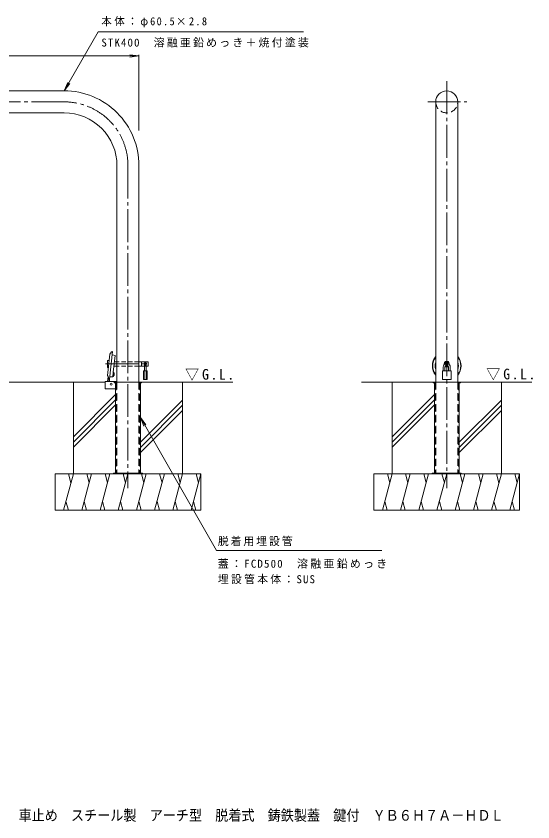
# Model space of a CAD drawing. Units: millimetres at full size, sheet at 1:10; details may follow other scales. Extents: x -1777 to 1847, y -1365 to 847.
# Drawn here: x -945 to 474, y -1365 to 847 of the extents above; entities that cross this region are included whole.
import ezdxf
from ezdxf.enums import TextEntityAlignment as Align

# ---------------------------------------------------------------- set-up
doc = ezdxf.new("R2010")
doc.units = ezdxf.units.MM
doc.header["$LTSCALE"] = 10
for name, pattern in [('CHAIN1', [8, 5, -1, 1, -1]), ('CHAIN2', [12, 9, -1, 1, -1]), ('DASHED1', [1.8, 1.2, -0.6]), ('DASHED2', [3, 2, -1])]:
    doc.linetypes.add(name, pattern=pattern)
for name, color, linetype, lineweight in [('C-0_通り芯', 4, 'Continuous', 9), ('C-1_躯体', 7, 'Continuous', 9), ('C-2_仕上', 3, 'Continuous', 9), ('C-3_寸法', 3, 'DASHED2', 9), ('C-4_文字', 7, 'Continuous', 9), ('C-5_建具', 7, 'Continuous', 9), ('C-6_間仕切', 2, 'Continuous', 9), ('C-9_記号', 7, 'Continuous', 9), ('C-A_インテリア', 2, 'Continuous', 9), ('C-B_衛生陶器', 2, 'Continuous', 9), ('C-E_見え係り', 6, 'Continuous', 5)]:
    doc.layers.add(name, color=color, linetype=linetype, lineweight=lineweight)
doc.layers.add('F-F_F-Fﾚｲﾔ', color=2, linetype='Continuous')
doc.styles.add('ＭＳ ゴシック', font='')
doc.styles.get('ＭＳ ゴシック').set_extended_font_data('MS Gothic')

msp = doc.modelspace()

# ---------------------------------------------------------------- linework, layer by layer
at = {"layer": 'C-0_通り芯', "color": 7, "linetype": 'CHAIN2'}
for p, q in [((237.29, 668.46), (237.29, -448.83)), ((-812.94, 611.94), (-1152.44, 611.94)), ((185.4, 611.94), (292.43, 611.94)), ((-637.94, 436.94), (-637.94, -448.83)), ((-699.32, -107.81), (-580.72, -107.81))]:
    msp.add_line(p, q, dxfattribs=at)
at = {"layer": 'C-0_通り芯'}
for p, q in [((-693.85, -139.5), (-687.64, -80.4)), ((-683.03, -74.05), (-687.64, -80.4)), ((-680.49, -82.93), (-673.5, -84.56)), ((230.29, -106.97), (230.29, -108.88)), ((244.29, -106.97), (244.29, -108.88)), ((-693.85, -139.5), (-692.67, -142.59)), ((-686.81, -143.08), (-679.63, -142.94)), ((-675.44, -157.81), (-675.44, -159.31)), ((-600.44, -157.81), (-675.44, -157.81)), ((-675.44, -159.31), (-671.94, -159.31)), ((-671.94, -159.31), (-671.94, -407.81)), ((-603.94, -159.31), (-603.94, -407.81)), ((-603.94, -159.31), (-600.44, -159.31)), ((-600.44, -157.81), (-600.44, -159.31)), ((-600.44, -157.81), (-600.44, -159.31)), ((199.79, -157.81), (199.79, -159.31)), ((199.79, -157.81), (199.79, -159.31)), ((274.79, -157.81), (199.79, -157.81)), ((199.79, -159.31), (203.29, -159.31)), ((203.29, -159.31), (203.29, -407.81)), ((271.29, -159.31), (271.29, -407.81)), ((274.79, -159.31), (271.29, -159.31)), ((274.79, -157.81), (274.79, -159.31))]:
    msp.add_line(p, q, dxfattribs=at)
at = {"layer": 'C-0_通り芯', "linetype": 'DASHED2'}
for p, q in [((-670.44, -159.31), (-670.44, -407.81)), ((-605.44, -159.31), (-605.44, -407.81)), ((204.79, -159.31), (204.79, -407.81)), ((269.79, -159.31), (269.79, -407.81))]:
    msp.add_line(p, q, dxfattribs=at)
at = {"layer": 'C-0_通り芯'}
for points in [[(-688.32, -149.02), (-680.36, -73.33), (-683.03, -74.05)], [(-673.5, -84.56), (-678.29, -130.15), (-678.29, -130.21)]]:
    msp.add_lwpolyline(points, dxfattribs=at)
at = {"layer": 'C-0_通り芯', "color": 7, "linetype": 'CHAIN2'}
msp.add_arc((-812.94, 436.94), 175, 0, 90.00024, dxfattribs=at)
at = {"layer": 'C-0_通り芯'}
for centre, radius, start, end in [((-680.26, -81.95), 1, 174, 256.87498), ((-680.59, -73.6), 0.2, 354, 105.20602), ((237.29, -106.97), 7, 359.99939, 180.00061), ((237.29, -108.88), 7, 179.99939, 187.6925), ((237.29, -108.88), 7, 352.30522, 0.00061), ((237.29, -108.88), 7, 229.58139, 310.41597), ((-688.51, -148.99), 0.2, 242.79398, 354), ((-686.79, -144.08), 1, 91.12502, 174)]:
    msp.add_arc(centre, radius, start, end, dxfattribs=at)
at = {"layer": 'C-0_通り芯', "linetype": 'DASHED2'}
for centre, start, end in [((-671.94, -159.31), 0, 90), ((-603.94, -159.31), 90, 180), ((203.29, -159.31), 0, 90), ((271.29, -159.31), 90, 180)]:
    msp.add_arc(centre, 1.5, start, end, dxfattribs=at)
at = {"layer": 'C-0_通り芯'}
for major_axis, start_param, end_param in [((-4.16, 39.58), 0.7667625, 2.1642506), ((-4.16, 39.58), 3.9038804, 5.3103083), ((-4.06, 38.59), 0.7980163, 2.132987), ((-3.35, 31.83), 1.154745, 1.7762584), ((-4.06, 38.59), 3.9348512, 5.2793375), ((-3.35, 31.83), 4.2848321, 4.9293566)]:
    msp.add_ellipse((237.35, -112.83), major_axis=major_axis, ratio=0.9945, start_param=start_param, end_param=end_param, dxfattribs=at)
at = {"layer": 'C-1_躯体', "color": 3}
for p, q in [((207.04, -52.83), (207.04, -157.81)), ((267.54, -68.33), (267.54, -157.81)), ((-700.69, -174.51), (-700.69, -157.01)), ((-699.19, -155.51), (-668.19, -155.51)), ((-699.19, -176.01), (-671.94, -176.01))]:
    msp.add_line(p, q, dxfattribs=at)
at = {"layer": 'C-1_躯体', "color": 4}
for p, q in [((-678.29, -130.21), (-679.63, -142.94)), ((-692.67, -142.59), (-690.75, -147.56)), ((-690.75, -147.56), (-688.61, -149.17))]:
    msp.add_line(p, q, dxfattribs=at)
at = {"layer": 'C-1_躯体'}
for p, q in [((-677.94, -407.81), (-597.94, -407.81)), ((-677.94, -407.81), (-677.94, -409.31)), ((-650.44, -407.81), (-650.44, -409.31)), ((-625.44, -407.81), (-625.44, -409.31)), ((-597.94, -407.81), (-597.94, -409.31)), ((197.29, -407.81), (197.29, -409.31)), ((277.29, -407.81), (197.29, -407.81)), ((224.79, -407.81), (224.79, -409.31)), ((249.79, -407.81), (249.79, -409.31)), ((277.29, -407.81), (277.29, -409.31))]:
    msp.add_line(p, q, dxfattribs=at)
at = {"layer": 'C-1_躯体', "color": 3}
for centre, start, end in [((-699.19, -157.01), 90, 180), ((-699.19, -174.51), 180, 270)]:
    msp.add_arc(centre, 1.5, start, end, dxfattribs=at)
at = {"layer": 'C-2_仕上'}
for p, q in [((-1152.44, 642.19), (-812.94, 642.19)), ((207.04, 611.94), (207.04, -87.2)), ((267.54, 611.94), (267.54, -87.13)), ((-1152.44, 581.69), (-812.94, 581.69)), ((-668.19, 436.94), (-668.19, -157.81)), ((-607.69, 436.94), (-607.69, -157.81))]:
    msp.add_line(p, q, dxfattribs=at)
for centre, radius, end in [((-812.94, 436.94), 205.25, 90.00023), ((237.29, 611.94), 30.25, 180), ((-812.94, 436.94), 144.75, 90.0002)]:
    msp.add_arc(centre, radius, 0, end, dxfattribs=at)
at = {"layer": 'C-2_仕上', "linetype": 'DASHED2'}
msp.add_arc((237.29, 611.94), 30.25, 180.00047, 0.00047, dxfattribs=at)
at = {"layer": 'C-3_寸法'}
for p, q in [((-668.19, -157.81), (-668.19, -407.81)), ((-607.69, -157.81), (-607.69, -407.81)), ((207.04, -157.81), (207.04, -407.81)), ((267.54, -157.81), (267.54, -407.81))]:
    msp.add_line(p, q, dxfattribs=at)
at = {"layer": 'C-4_文字'}
for p, q in [((-1357.69, 738.12), (-607.69, 738.12)), ((-607.69, 738.12), (-632.47, 741.38)), ((-607.69, 738.12), (-632.47, 734.86)), ((-607.69, 741.12), (-607.69, 533.45))]:
    msp.add_line(p, q, dxfattribs=at)
at = {"layer": 'C-5_建具'}
for p, q in [((-812.94, 642.19), (-719.35, 804.28)), ((-155.99, 804.28), (-719.35, 804.28)), ((-812.94, 642.19), (-803.37, 665.29)), ((-812.94, 642.19), (-797.72, 662.02)), ((234.79, -112.58), (234.79, -103.04)), ((239.79, -112.58), (239.79, -103.04)), ((-603.94, -254.96), (-394.83, -619.75)), ((-603.94, -254.96), (-588.72, -274.8)), ((-603.94, -254.96), (-594.37, -278.06)), ((58.74, -619.75), (-394.83, -619.75))]:
    msp.add_line(p, q, dxfattribs=at)
for centre, radius, start, end in [((237.29, -107.81), 6, 349.8367, 190.1633), ((235.79, -103.04), 1, 107.45982, 180), ((238.79, -103.04), 1, 0, 72.54018), ((237.29, -107.81), 6, 234.7027, 305.2973), ((235.79, -112.58), 1, 180, 252.54018), ((238.79, -112.58), 1, 287.45982, 0)]:
    msp.add_arc(centre, radius, start, end, dxfattribs=at)
at = {"layer": 'C-6_間仕切', "color": 7}
for p, q in [((-694.51, -116.81), (-694.51, -98.81)), ((-693.51, -97.81), (-689.47, -97.81)), ((-668.19, -101.81), (-675.31, -101.81)), ((-583.51, -101.81), (-607.69, -101.81)), ((-600.51, -101.81), (-600.51, -113.81)), ((-582.51, -102.81), (-582.51, -112.81)), ((-691.57, -117.81), (-693.51, -117.81)), ((-668.19, -113.81), (-676.57, -113.81)), ((-583.51, -113.81), (-607.69, -113.81))]:
    msp.add_line(p, q, dxfattribs=at)
at = {"layer": 'C-6_間仕切', "color": 7, "linetype": 'DASHED1'}
for p, q in [((-607.69, -101.81), (-668.19, -101.81)), ((-607.69, -113.81), (-668.19, -113.81))]:
    msp.add_line(p, q, dxfattribs=at)
at = {"layer": 'C-6_間仕切', "color": 7, "linetype": 'CHAIN1'}
msp.add_line((-590.51, -103.29), (-590.51, -112.36), dxfattribs=at)
at = {"layer": 'C-6_間仕切'}
for p, q in [((225.29, -126.81), (249.29, -126.81)), ((227.79, -116.31), (227.79, -126.81)), ((232.29, -116.31), (232.29, -126.81)), ((242.29, -116.31), (242.29, -126.81)), ((246.79, -116.31), (246.79, -126.81)), ((249.29, -126.81), (249.29, -150.31)), ((-693.82, -155.51), (-692.51, -143)), ((-676.82, -139.16), (-677.22, -139.12)), ((-675.94, -138.45), (-677.14, -138.32)), ((-676.82, -139.16), (-675.94, -138.45)), ((-675.48, -134.07), (-676.68, -133.94)), ((-676.19, -133.19), (-676.59, -133.15)), ((-676.19, -133.19), (-675.48, -134.07)), ((-675.94, -138.45), (-675.48, -134.07))]:
    msp.add_line(p, q, dxfattribs=at)
at = {"layer": 'C-6_間仕切', "color": 6, "lineweight": 5}
for p, q in [((-1264.69, -157.82), (-700.69, -157.81)), ((-600.44, -157.81), (-350.37, -157.81))]:
    msp.add_line(p, q, dxfattribs=at)
at = {"layer": 'C-6_間仕切'}
msp.add_lwpolyline([(225.29, -126.81), (225.29, -150.31), (249.29, -150.31)], dxfattribs=at)
at = {"layer": 'C-6_間仕切', "color": 7}
for centre, radius, start, end in [((-693.51, -98.81), 1, 90, 180), ((-590.51, -107.81), 3.5, 310.00473, 229.99223), ((-583.51, -102.81), 1, 0, 90), ((-693.51, -116.81), 1, 180, 270), ((-583.51, -112.81), 1, 270, 0)]:
    msp.add_arc(centre, radius, start, end, dxfattribs=at)
at = {"layer": 'C-6_間仕切'}
for radius, start, end in [(9.5, 105.25735, 180), (9.5, 0, 74.74271), (5, 119.99915, 180), (5, 0, 60.00085)]:
    msp.add_arc((237.29, -116.31), radius, start, end, dxfattribs=at)
at = {"layer": 'C-9_記号'}
for p, q in [((-692.22, -155.51), (-691.25, -146.29)), ((-689, -155.51), (-688.32, -149.02))]:
    msp.add_line(p, q, dxfattribs=at)
at = {"layer": 'C-A_インテリア'}
for p, q in [((-592.76, -109.06), (-592.76, -126.81)), ((-588.26, -109.06), (-588.26, -126.81)), ((-595.51, -126.81), (-585.51, -126.81)), ((-595.51, -126.81), (-595.51, -150.31)), ((-593.26, -126.81), (-593.26, -150.31)), ((-587.76, -126.81), (-587.76, -150.31)), ((-585.51, -126.81), (-585.51, -150.31)), ((-595.51, -150.31), (-585.51, -150.31))]:
    msp.add_line(p, q, dxfattribs=at)
msp.add_arc((-590.51, -109.06), 2.25, 0, 180, dxfattribs=at)
at = {"layer": 'C-B_衛生陶器'}
for p, q in [((-676.74, -130.37), (-678.29, -130.21)), ((-676.38, -131.16), (-677.43, -141.11)), ((-676.38, -131.16), (-676.74, -130.37)), ((-677.94, -141.81), (-679.5, -141.64)), ((-677.43, -141.11), (-677.94, -141.81))]:
    msp.add_line(p, q, dxfattribs=at)
at = {"layer": 'C-E_見え係り'}
for p, q in [((-787.94, -409.31), (-787.94, -157.81)), ((-487.94, -409.31), (-487.94, -157.81)), ((3.07, -157.81), (199.79, -157.81)), ((87.29, -409.31), (87.29, -157.81)), ((274.79, -157.81), (470.69, -157.81)), ((387.29, -409.31), (387.29, -157.81)), ((-671.94, -192), (-787.94, -308)), ((203.29, -192), (87.29, -308)), ((-671.94, -206.14), (-787.94, -322.14)), ((-671.94, -220.29), (-787.94, -336.29)), ((-487.94, -206.88), (-603.94, -322.88)), ((-487.94, -221.02), (-603.94, -337.02)), ((203.29, -206.14), (87.29, -322.14)), ((203.29, -220.28), (87.29, -336.28)), ((387.29, -206.88), (271.29, -322.88)), ((387.29, -221.02), (271.29, -337.02)), ((-487.94, -235.17), (-603.94, -351.17)), ((387.29, -235.17), (271.29, -351.17)), ((-837.94, -509.31), (-837.94, -409.31)), ((-437.94, -409.31), (-837.94, -409.31)), ((-787.94, -409.31), (-814.73, -509.31)), ((-800.99, -409.31), (-794.46, -433.66)), ((-737.94, -409.31), (-764.73, -509.31)), ((-750.99, -409.31), (-744.46, -433.66)), ((-687.94, -409.31), (-714.73, -509.31)), ((-700.99, -409.31), (-694.46, -433.66)), ((-637.94, -409.31), (-664.73, -509.31)), ((-650.99, -409.31), (-644.46, -433.66)), ((-587.94, -409.31), (-614.73, -509.31)), ((-600.99, -409.31), (-594.46, -433.66)), ((-537.94, -409.31), (-564.73, -509.31)), ((-550.99, -409.31), (-544.46, -433.66)), ((-487.94, -409.31), (-514.73, -509.31)), ((-500.99, -409.31), (-494.46, -433.66)), ((-437.94, -409.31), (-464.73, -509.31)), ((-450.99, -409.31), (-444.46, -433.66)), ((-437.94, -509.31), (-437.94, -409.31)), ((37.29, -409.31), (437.29, -409.31)), ((37.29, -509.31), (37.29, -409.31)), ((87.29, -409.31), (60.5, -509.31)), ((74.24, -409.31), (80.77, -433.66)), ((137.29, -409.31), (110.5, -509.31)), ((124.24, -409.31), (130.77, -433.66)), ((187.29, -409.31), (160.5, -509.31)), ((174.24, -409.31), (180.77, -433.66)), ((237.29, -409.31), (210.5, -509.31)), ((224.24, -409.31), (230.77, -433.66)), ((287.29, -409.31), (260.5, -509.31)), ((274.24, -409.31), (280.77, -433.66)), ((337.29, -409.31), (310.5, -509.31)), ((324.24, -409.31), (330.77, -433.66)), ((387.29, -409.31), (360.5, -509.31)), ((374.24, -409.31), (380.77, -433.66)), ((437.29, -409.31), (410.5, -509.31)), ((424.24, -409.31), (430.77, -433.66)), ((437.29, -509.31), (437.29, -409.31)), ((-801.68, -509.31), (-808.21, -484.96)), ((-751.68, -509.31), (-758.21, -484.96)), ((-701.68, -509.31), (-708.21, -484.96)), ((-651.68, -509.31), (-658.21, -484.96)), ((-601.68, -509.31), (-608.21, -484.96)), ((-551.68, -509.31), (-558.21, -484.96)), ((-501.68, -509.31), (-508.21, -484.96)), ((-451.68, -509.31), (-458.21, -484.96)), ((73.55, -509.31), (67.02, -484.96)), ((123.55, -509.31), (117.02, -484.96)), ((173.55, -509.31), (167.02, -484.96)), ((223.55, -509.31), (217.02, -484.96)), ((273.55, -509.31), (267.02, -484.96)), ((323.55, -509.31), (317.02, -484.96)), ((373.55, -509.31), (367.02, -484.96)), ((423.55, -509.31), (417.02, -484.96)), ((-437.94, -509.31), (-837.94, -509.31)), ((37.29, -509.31), (437.29, -509.31))]:
    msp.add_line(p, q, dxfattribs=at)
at = {"layer": 'C-E_見え係り', "color": 4, "lineweight": 9}
msp.add_circle((-684.29, -163.31), 2.5, dxfattribs=at)

# ---------------------------------------------------------------- texts
at = {"layer": 'C-5_建具', "char_height": 21.99, "attachment_point": 7, "style": 'ＭＳ ゴシック'}
for s, insert in [('\\T1.25;\\W0.95;本体：φ60.5×2.8', (-710.99, 816.2)), ('\\T1.2;STK400\u3000溶融亜鉛めっき＋焼付塗装', (-710.99, 761.13)), ('\\T1.17;脱着用埋設管', (-391.26, -607.89)), ('\\T1.21;蓋：FCD500\u3000溶融亜鉛めっき', (-391.26, -669.68)), ('\\T1.2;埋設管本体：SUS', (-391.26, -712.22))]:
    msp.add_mtext(s, dxfattribs=dict(at, insert=insert))
at = {"layer": 'C-5_建具', "color": 2, "char_height": 29.33, "attachment_point": 7, "style": 'ＭＳ ゴシック'}
for insert in [(-480.94, -153.47), (346.1, -152.58)]:
    msp.add_mtext('\\T1.22;\\W0.95;▽G.L.', dxfattribs=dict(at, insert=insert))
at = {"layer": 'F-F_F-Fﾚｲﾔ', "style": 'ＭＳ ゴシック', "width": 0.9}
msp.add_text('車止め\u3000スチール製\u3000アーチ型\u3000脱着式\u3000鋳鉄製蓋\u3000鍵付\u3000ＹＢ６Ｈ７Ａ－ＨＤＬ', height=29.33, dxfattribs=at).set_placement((-938.52, -1370.49), align=Align.BOTTOM_LEFT)

doc.saveas('drawing.dxf')
